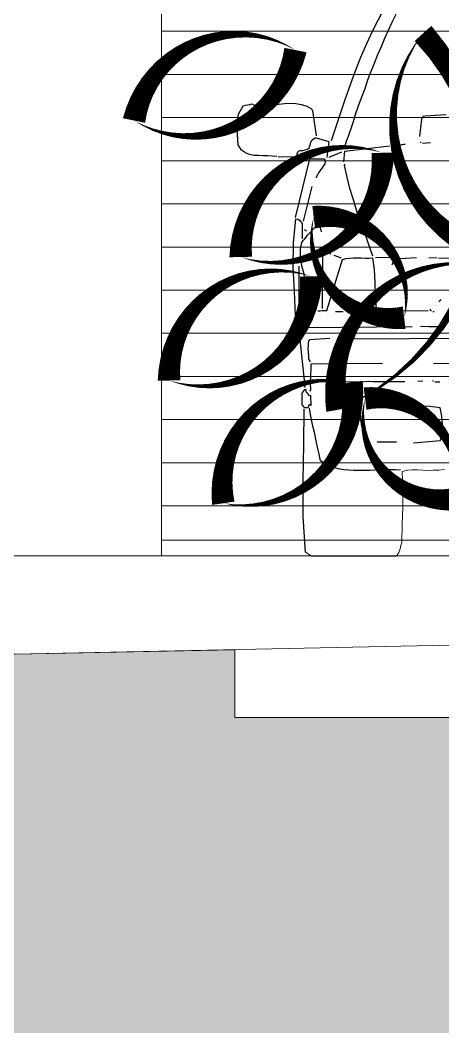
# Model space of a CAD drawing. Header units: metres. Extents: x -45 to 1930, y -347 to 488.
# Drawn here: x 159.791 to 160.724, y -227.944 to -225.722 of the extents above; entities that cross this region are included whole.
import ezdxf

# ---------------------------------------------------------------- set-up
doc = ezdxf.new("R2010")
doc.units = ezdxf.units.M
doc.layers.add('FLOATINGWINDOWS', color=2, linetype='Continuous', plot=False)
for name, color, linetype in [('SRAFY', 3, 'Continuous'), ('srafy sklo', 252, 'Continuous'), ('zariz.predmety', 203, 'Continuous')]:
    doc.layers.add(name, color=color, linetype=linetype)

# ---------------------------------------------------------------- blocks, each defined once
blk = doc.blocks.new('BMW3-CUM')
at = {"lineweight": 0}
blk.add_line((-0.8085, 0.011), (-0.7965, 0.0032), dxfattribs=at)
for points in [[(-0.751, 0.9196), (-0.7409, 0.9504), (-0.7307, 0.9813), (-0.7206, 1.0123), (-0.7097, 1.0432), (-0.6981, 1.0733), (-0.6864, 1.1035), (-0.6733, 1.1337), (-0.6601, 1.1624), (-0.6483, 1.1851), (-0.6366, 1.2077), (-0.6248, 1.2297), (-0.6131, 1.2508), (-0.5998, 1.272), (-0.5843, 1.2917), (-0.5672, 1.31), (-0.5472, 1.3282), (-0.5456, 1.3237), (-0.5471, 1.3184), (-0.55, 1.3139), (-0.5522, 1.3094)], [(-0.7223, 0.9011), (-0.7201, 0.9109), (-0.7172, 0.92), (-0.7136, 0.929), (-0.7107, 0.938), (-0.7071, 0.9479), (-0.7042, 0.9569), (-0.7013, 0.9667), (-0.6984, 0.9772), (-0.6919, 0.9961), (-0.6846, 1.0157), (-0.6773, 1.0346), (-0.6708, 1.0534), (-0.6635, 1.0723), (-0.6562, 1.0904), (-0.6489, 1.1092), (-0.6409, 1.1273), (-0.6336, 1.1455), (-0.6255, 1.1628), (-0.6175, 1.181), (-0.6087, 1.1983)], [(-0.8723, 0.8843), (-0.882, 0.8849), (-0.8918, 0.8856), (-0.9023, 0.8854), (-0.9128, 0.8861), (-0.9226, 0.8867), (-0.9324, 0.8888), (-0.9414, 0.8925), (-0.9498, 0.8984), (-0.9574, 0.9103), (-0.9592, 0.9328), (-0.9595, 0.9561), (-0.9567, 0.9779), (-0.9464, 0.9961), (-0.9412, 0.9976), (-0.9367, 0.9984), (-0.9315, 0.9992), (-0.927, 1.0008), (-0.9255, 1.0001), (-0.924, 0.9993), (-0.9232, 0.9986), (-0.9209, 0.9979), (-0.9112, 1.0017), (-0.9022, 1.0018), (-0.8924, 0.9982), (-0.8804, 0.9991), (-0.8676, 1), (-0.8549, 1.0009), (-0.8421, 1.0018), (-0.8301, 1.0012), (-0.8173, 0.9991), (-0.806, 0.9955), (-0.7954, 0.9896), (-0.7947, 0.9881), (-0.7939, 0.9866), (-0.7931, 0.9859), (-0.7931, 0.9859), (-0.7849, 0.9296)], [(-0.8925, 1.002), (-0.8925, 1.002), (-0.8909, 1.002), (-0.8902, 1.002), (-0.8902, 1.002)], [(-0.5567, 0.9286), (-0.5519, 0.967), (-0.5511, 0.9692), (-0.5497, 0.9715), (-0.5482, 0.973), (-0.5452, 0.9738), (-0.4979, 0.9766)], [(-0.8032, 0.8814), (-0.8234, 0.8819), (-0.8257, 0.8826), (-0.8265, 0.8848), (-0.8273, 0.8878), (-0.8273, 0.8901), (-0.8265, 0.8923), (-0.8251, 0.8946), (-0.8229, 0.8969), (-0.8206, 0.8977), (-0.8146, 0.8978), (-0.8094, 0.8986), (-0.8041, 0.9001), (-0.8004, 0.9032), (-0.7982, 0.9092), (-0.7968, 0.916), (-0.7939, 0.9213), (-0.7886, 0.9244), (-0.7872, 0.9251), (-0.7857, 0.9251), (-0.7849, 0.9251), (-0.7849, 0.9251), (-0.757, 0.9172), (-0.7619, 0.8819)], [(-0.6007, 0.9093), (-0.5977, 0.9101), (-0.5955, 0.9109), (-0.5925, 0.9117), (-0.5887, 0.9117)], [(-0.5632, 0.9135), (-0.5632, 0.9135)], [(-0.5588, 0.9218), (-0.5588, 0.9218)], [(-0.5535, 0.9151), (-0.5535, 0.9151), (-0.5542, 0.9151), (-0.5557, 0.9151), (-0.5557, 0.9151)], [(-0.5505, 0.9137), (-0.5325, 0.9154)], [(-0.9474, 0.8917), (-0.9474, 0.8917)], [(-0.7566, 0.8827), (-0.7282, 0.8943)], [(-0.7242, 0.8726), (-0.7222, 0.8959), (-0.6232, 0.9075)], [(-0.8693, 0.8836), (-0.8317, 0.884)], [(-0.8309, 0.7496), (-0.7994, 0.8792), (-0.7671, 0.8788), (-0.7655, 0.8736), (-0.7662, 0.8683), (-0.7699, 0.863), (-0.7728, 0.8584), (-0.7765, 0.8532), (-0.7802, 0.8479), (-0.7832, 0.8426), (-0.7861, 0.8373)], [(-0.6601, 0.6646), (-0.6687, 0.6892), (-0.6773, 0.7139), (-0.6866, 0.7386), (-0.6951, 0.7633), (-0.7029, 0.7887), (-0.7107, 0.8134), (-0.717, 0.8388), (-0.7226, 0.8643), (-0.7226, 0.8658), (-0.7219, 0.8666), (-0.7219, 0.8673), (-0.7219, 0.8673)], [(-0.7927, 0.8259), (-0.7927, 0.8259)], [(-0.789, 0.8312), (-0.789, 0.8312)], [(-0.8135, 0.7416), (-0.7941, 0.8184)], [(-0.8305, 0.5334), (-0.8334, 0.5866), (-0.8363, 0.64), (-0.8354, 0.694), (-0.8301, 0.7466), (-0.8256, 0.7459), (-0.8218, 0.7437), (-0.8187, 0.74), (-0.8164, 0.7363), (-0.816, 0.7025)], [(-0.8085, 0.5134), (-0.8066, 0.5367), (-0.8058, 0.5389), (-0.8058, 0.5404), (-0.8043, 0.542), (-0.8029, 0.5435), (-0.8038, 0.5577), (-0.8055, 0.572), (-0.8064, 0.587), (-0.8073, 0.602), (-0.8104, 0.6102), (-0.8113, 0.6192), (-0.8121, 0.6282), (-0.8153, 0.6372), (-0.8184, 0.6507), (-0.8201, 0.6657), (-0.8195, 0.6807), (-0.8167, 0.6942), (-0.8137, 0.6988), (-0.81, 0.7026), (-0.8071, 0.7064), (-0.8049, 0.7102), (-0.7841, 0.7322), (-0.7811, 0.7315), (-0.7788, 0.73), (-0.7765, 0.727), (-0.7757, 0.7233), (-0.775, 0.7218), (-0.7742, 0.7203), (-0.7742, 0.7188), (-0.7742, 0.718)], [(-0.8065, 0.7192), (-0.8072, 0.7199), (-0.8087, 0.7206), (-0.8095, 0.7214), (-0.811, 0.7229)], [(-0.7714, 0.5491), (-0.7707, 0.6805)], [(-0.7525, 0.6687), (-0.7525, 0.6687), (-0.7533, 0.6695), (-0.7548, 0.6702), (-0.7548, 0.6702), (-0.7548, 0.6702), (-0.7541, 0.6702), (-0.7533, 0.6695), (-0.7525, 0.6687)], [(-0.7818, 0.5437), (-0.7766, 0.5438), (-0.7721, 0.5446), (-0.7668, 0.5447), (-0.7616, 0.544), (-0.7269, 0.657), (-0.7194, 0.6593), (-0.7112, 0.6602), (-0.7029, 0.6603), (-0.6946, 0.6604), (-0.6856, 0.6605), (-0.6773, 0.6598), (-0.6691, 0.6599), (-0.6608, 0.6608), (-0.6575, 0.6346), (-0.6557, 0.6061), (-0.6546, 0.5768), (-0.6528, 0.5483)], [(-0.7292, 0.66), (-0.7458, 0.6658)], [(-0.6181, 0.6613), (-0.6541, 0.6609)], [(-0.6171, 0.6448), (-0.612, 0.6584), (-0.564, 0.6612)], [(-0.5422, 0.6592), (-0.5422, 0.6592)], [(-0.5189, 0.6603), (-0.5362, 0.6601)], [(-0.5152, 0.6595), (-0.4664, 0.6609)], [(-0.5075, 0.6446), (-0.5075, 0.6446)], [(-0.823, 0.5312), (-0.8228, 0.6424)], [(-0.5215, 0.5581), (-0.5215, 0.5581)], [(-0.514, 0.5635), (-0.5133, 0.5649), (-0.5118, 0.5665), (-0.5111, 0.5672), (-0.5096, 0.5688)], [(-0.7428, 0.5419), (-0.7255, 0.5421)], [(-0.685, 0.5426), (-0.5378, 0.5444)], [(-0.5303, 0.5437), (-0.5318, 0.5437), (-0.5318, 0.5444), (-0.5326, 0.5452), (-0.5333, 0.5467), (-0.5333, 0.5467), (-0.5326, 0.5474), (-0.5326, 0.5474), (-0.5326, 0.5474)], [(-0.5273, 0.5423), (-0.5273, 0.5423), (-0.5258, 0.5423), (-0.525, 0.5423), (-0.525, 0.5423)], [(-0.5267, 0.5528), (-0.5267, 0.5528)], [(-0.8347, 0.5086), (-0.8347, 0.5093), (-0.8348, 0.5108), (-0.834, 0.5116), (-0.8333, 0.5131), (-0.8326, 0.5138), (-0.831, 0.5131), (-0.8295, 0.5124), (-0.828, 0.5116), (-0.8265, 0.5124), (-0.8265, 0.5131), (-0.8273, 0.5146), (-0.8266, 0.5162), (-0.8258, 0.5169), (-0.8243, 0.5169), (-0.8236, 0.5169), (-0.8221, 0.5177), (-0.8221, 0.52), (-0.8221, 0.5215), (-0.8236, 0.5215), (-0.8267, 0.5222), (-0.8267, 0.5222), (-0.8267, 0.5237), (-0.8274, 0.5244), (-0.8274, 0.5252), (-0.8282, 0.5244), (-0.8289, 0.5236), (-0.8281, 0.5214), (-0.8281, 0.5199), (-0.8288, 0.5176), (-0.8304, 0.5176), (-0.8319, 0.5183), (-0.8326, 0.5198), (-0.8341, 0.5176), (-0.8348, 0.5153), (-0.834, 0.5116), (-0.8347, 0.5086)], [(-0.8305, 0.5296), (-0.8305, 0.5296), (-0.8305, 0.5289), (-0.8305, 0.5274), (-0.8305, 0.5274)], [(-0.7606, 0.526), (-0.7606, 0.526)], [(-0.7178, 0.5257), (-0.7178, 0.5257)], [(-0.8187, 0.487), (-0.8187, 0.487), (-0.818, 0.4877), (-0.8172, 0.4877), (-0.8172, 0.4877), (-0.8226, 0.5012), (-0.8249, 0.5004), (-0.8264, 0.4996), (-0.8271, 0.4974), (-0.8278, 0.4959), (-0.8278, 0.4921), (-0.8263, 0.4891), (-0.824, 0.4869), (-0.8217, 0.4847), (-0.8209, 0.4847), (-0.8202, 0.4862), (-0.8195, 0.487), (-0.8187, 0.487)], [(-0.825, 0.5087), (-0.825, 0.5087), (-0.825, 0.5102), (-0.825, 0.5109), (-0.825, 0.5109)], [(-0.8249, 0.5057), (-0.8249, 0.5057)], [(-0.8159, 0.499), (-0.8136, 0.5005), (-0.8114, 0.5021), (-0.8099, 0.5043), (-0.8084, 0.5066), (-0.5734, 0.5087)], [(-0.5013, 0.5088), (-0.5194, 0.5086), (-0.5366, 0.5084), (-0.5547, 0.5089)], [(-0.81, 0.3834), (-0.8209, 0.4802)], [(-0.7978, 0.4309), (-0.8016, 0.4368), (-0.8017, 0.4444), (-0.8018, 0.4526), (-0.8026, 0.4601), (-0.802, 0.4661), (-0.802, 0.4714), (-0.8013, 0.4767), (-0.7999, 0.4804), (-0.7549, 0.4832)], [(-0.7473, 0.4811), (-0.7473, 0.4811)], [(-0.2713, 0.483), (-0.7338, 0.4812)], [(-0.7973, 0.3911), (-0.7962, 0.4264), (-0.6386, 0.4283)], [(-0.5725, 0.4268), (-0.5725, 0.4268)], [(-0.5259, 0.4274), (-0.4839, 0.4279)], [(-0.8107, 0.3797), (-0.8107, 0.3782), (-0.8107, 0.3774), (-0.8106, 0.3759), (-0.8099, 0.3744)], [(-0.7985, 0.3663), (-0.7971, 0.3701), (-0.7971, 0.3746), (-0.7979, 0.3791), (-0.7972, 0.3836), (-0.7897, 0.3852), (-0.7822, 0.3868), (-0.7747, 0.3876), (-0.7672, 0.3877), (-0.759, 0.3878), (-0.7515, 0.3879), (-0.7432, 0.388), (-0.7349, 0.3881), (-0.7267, 0.3874), (-0.7192, 0.3875), (-0.7109, 0.3869), (-0.7026, 0.387), (-0.6944, 0.3871), (-0.6861, 0.3872), (-0.6778, 0.3873), (-0.6696, 0.3881), (-0.6591, 0.3875), (-0.6486, 0.3876), (-0.6388, 0.3878), (-0.6291, 0.3879), (-0.6193, 0.388), (-0.6095, 0.3873), (-0.599, 0.3875), (-0.5893, 0.3876)], [(-0.5495, 0.3881), (-0.5607, 0.3879)], [(-0.5412, 0.3882), (-0.5412, 0.3882)], [(-0.5262, 0.3883), (-0.5262, 0.3883), (-0.5269, 0.3883), (-0.5284, 0.3883), (-0.5284, 0.3883)], [(-0.5232, 0.3869), (-0.5119, 0.387)], [(-0.8093, 0.3301), (-0.8078, 0.3302), (-0.8063, 0.3302), (-0.8056, 0.3302), (-0.8041, 0.3302), (-0.8026, 0.331), (-0.8011, 0.3325), (-0.8011, 0.3348), (-0.8004, 0.337), (-0.7989, 0.337), (-0.7974, 0.337), (-0.7967, 0.3363), (-0.7959, 0.3348), (-0.7969, 0.3566), (-0.7991, 0.3558), (-0.8014, 0.3565), (-0.8022, 0.3588), (-0.8037, 0.361), (-0.8045, 0.3617), (-0.8052, 0.3625), (-0.8067, 0.3632), (-0.8075, 0.3647), (-0.8075, 0.3662), (-0.8075, 0.3669), (-0.8075, 0.3685), (-0.8075, 0.37), (-0.8106, 0.3692), (-0.8135, 0.3669), (-0.8157, 0.3639), (-0.8172, 0.3608), (-0.8169, 0.3376), (-0.8161, 0.3353), (-0.8146, 0.3338), (-0.8131, 0.3316), (-0.8101, 0.3301), (-0.8101, 0.3301), (-0.8093, 0.3301), (-0.8093, 0.3301), (-0.8093, 0.3301)], [(-0.8085, 0.011), (-0.814, 0.0898), (-0.8142, 0.1694), (-0.8121, 0.2483), (-0.8116, 0.3271)], [(-0.599, 0.1922), (-0.6102, 0.1929), (-0.6215, 0.1927), (-0.6327, 0.1926), (-0.644, 0.1925), (-0.656, 0.1916), (-0.6673, 0.1914), (-0.6793, 0.1913), (-0.6905, 0.1912), (-0.7018, 0.191), (-0.7131, 0.1916), (-0.7243, 0.193), (-0.7356, 0.1951), (-0.7462, 0.198), (-0.756, 0.2016), (-0.7658, 0.2068), (-0.7756, 0.2127), (-0.7788, 0.2276), (-0.782, 0.2426), (-0.7852, 0.2568), (-0.7884, 0.2718), (-0.7915, 0.2861), (-0.7947, 0.3003), (-0.7979, 0.3145), (-0.8003, 0.3287)], [(-0.6719, 0.2635), (-0.6795, 0.2754), (-0.6842, 0.2888), (-0.6866, 0.3038), (-0.6876, 0.3196)], [(-0.6854, 0.3256), (-0.6854, 0.3256)], [(-0.6809, 0.3302), (-0.6809, 0.3302)], [(-0.5704, 0.2526), (-0.5104, 0.2571), (-0.5068, 0.2737), (-0.5063, 0.2925), (-0.508, 0.3112), (-0.5112, 0.3292), (-0.5225, 0.3313), (-0.5345, 0.3327), (-0.5473, 0.3333), (-0.5601, 0.3324), (-0.5728, 0.3322), (-0.5856, 0.3313), (-0.5983, 0.3319), (-0.6104, 0.3325), (-0.6149, 0.3317), (-0.6186, 0.3317), (-0.6231, 0.3316), (-0.6269, 0.3316), (-0.6306, 0.3323), (-0.6344, 0.3322), (-0.6389, 0.3314), (-0.6427, 0.3306), (-0.6472, 0.3313), (-0.6509, 0.332), (-0.6554, 0.3327), (-0.6592, 0.3327), (-0.6637, 0.3319), (-0.6674, 0.3318), (-0.6712, 0.3318), (-0.6749, 0.3317)], [(-0.6079, 0.2537), (-0.6507, 0.254)], [(-0.6042, 0.2522), (-0.6042, 0.2522)], [(-0.7965, 0.0032), (-0.6102, 0.0021)]]:
    blk.add_lwpolyline(points)
blk.add_lwpolyline([(-0.6102, 0.0021), (-0.6065, 0.0044), (-0.6028, 0.0105), (-0.5999, 0.018), (-0.5984, 0.0256), (-0.5963, 0.0323), (-0.5952, 0.0721), (-0.5942, 0.1112), (-0.5939, 0.1503), (-0.5952, 0.1893), (-0.5839, 0.1917), (-0.5727, 0.1926), (-0.5614, 0.1927), (-0.5494, 0.1921), (-0.5374, 0.1915), (-0.5261, 0.1916), (-0.5141, 0.1918), (-0.5021, 0.1934)], dxfattribs=at)

msp = doc.modelspace()

# ---------------------------------------------------------------- hatches: boundary and pattern name
at = {"layer": 'SRAFY', "linetype": 'Continuous', "lineweight": 0}
msp.add_hatch(color=251, dxfattribs=at).paths.add_polyline_path([(91.911552, -228.810463), (104.993653, -228.406681), (122.596946, -227.884686), (160.264546, -227.111327), (160.264546, -227.261327), (171.7212, -227.261327), (171.71783, -227.029294), (208.927433, -226.550192), (208.921893, -230.518235), (91.911552, -230.518235)])
at = {"layer": 'srafy sklo', "linetype": 'Continuous', "lineweight": 0}
h = msp.add_hatch(dxfattribs=at)
h.set_pattern_fill('LINE', color=256, scale=0.03, style=0)
h.set_pattern_definition([(0, (25.48285, -140.40241), (0, 0.09525), [])])
h.paths.add_polyline_path([(164.956694, -226.869454), (164.956694, -224.639454), (162.582371, -224.639454), (162.582371, -226.869454)])
h.paths.add_polyline_path([(162.512371, -226.869454), (162.512371, -224.639454), (160.103048, -224.639454), (160.103048, -226.869454)])

# ---------------------------------------------------------------- linework, layer by layer
at = {"layer": 'FLOATINGWINDOWS', "linetype": 'Continuous', "lineweight": 0, "flags": 128}
msp.add_lwpolyline([(91.911552, -228.810463), (104.993653, -228.406681), (122.596946, -227.884686), (160.264546, -227.111327), (160.264546, -227.261327), (171.7212, -227.261327), (171.71783, -227.029294), (208.927433, -226.550192), (208.921893, -230.518235), (91.911552, -230.518235)], close=True, dxfattribs=at)
at = {"layer": 'SRAFY', "linetype": 'Continuous', "lineweight": 0}
for p, q in [((170.340622, -226.904454), (122.596946, -227.884686)), ((170.340622, -226.904454), (137.595992, -226.904454)), ((160.264546, -227.111327), (160.264546, -227.261327)), ((160.264546, -227.261327), (171.7212, -227.261327))]:
    msp.add_line(p, q, dxfattribs=at)
at = {"layer": 'srafy sklo', "linetype": 'Continuous', "lineweight": 0}
msp.add_line((160.103048, -224.604454), (160.103048, -226.904454), dxfattribs=at)
msp.add_lwpolyline([(160.103048, -224.639454), (162.512371, -224.639454), (162.512371, -226.869454), (160.103048, -226.869454)], close=True, dxfattribs=at)
at = {"layer": 'zariz.predmety', "color": 253, "linetype": 'Continuous', "ltscale": 0.001}
for points in [[(160.68034, -225.751191, 0, 0, 0.52056705), (160.68034, -225.751191, 0, 0.05, 0.52056705), (160.830171, -226.239554, 0, 0.05, 0.52056705), (160.80849, -226.262655, 0, 0.05, 0.52056705), (160.491396, -226.582027, 0, 0.05, 0.52056705), (160.68034, -225.751191, 0.05, 0.05, 0)], [(160.042248, -225.943442, 0, 0, 0.52056705), (160.042248, -225.943442, 0, 0.05, 0.52056705), (160.398818, -225.78799, 0, 0.05, 0.52056705), (160.042248, -225.943442, 0.05, 0.05, 0)], [(160.591584, -226.014723, 0, 0, 0.52056705), (160.591584, -226.014723, 0, 0.05, 0.52056705), (160.277843, -226.244668, 0, 0.05, 0.52056705), (160.591584, -226.014723, 0.05, 0.05, 0)], [(160.638681, -226.378909, 0, 0, 0.52056705), (160.638681, -226.378909, 0, 0.05, 0.52056705), (160.438972, -226.156616, 0, 0.05, 0.52056705), (160.638681, -226.378909, 0.05, 0.05, 0)], [(160.433331, -226.287329, 0, 0, 0.52056705), (160.433331, -226.287329, 0, 0.05, 0.52056705), (160.11959, -226.517273, 0, 0.05, 0.52056705), (160.433331, -226.287329, 0.05, 0.05, 0)], [(160.23933, -226.788182, 0, 0, 0.52056705), (160.23933, -226.788182, 0, 0.05, 0.52056705), (160.522431, -226.521421, 0, 0.05, 0.52056705), (160.23933, -226.788182, 0.05, 0.05, 0)], [(160.752067, -226.779197, 0, 0, 0.52056705), (160.752067, -226.779197, 0, 0.05, 0.52056705), (160.552357, -226.556904, 0, 0.05, 0.52056705), (160.752067, -226.779197, 0.05, 0.05, 0)]]:
    msp.add_lwpolyline(points, format="xyseb", close=True, dxfattribs=at)

# ---------------------------------------------------------------- block references
at = {"linetype": 'Continuous', "lineweight": 0}
msp.add_blockref('BMW3-CUM', (161.229646, -226.907102), dxfattribs=at)

doc.saveas('drawing.dxf')
